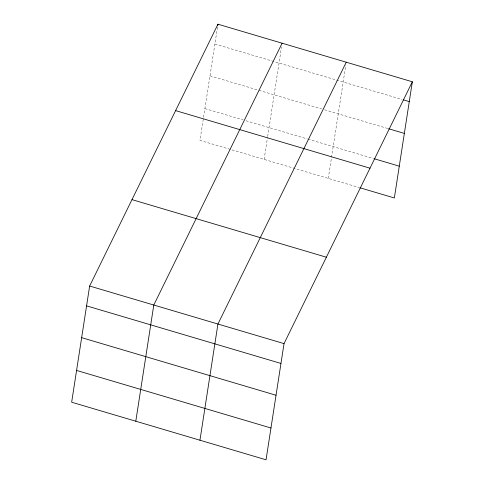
<?xml version="1.0" encoding="UTF-8"?>
<svg xmlns="http://www.w3.org/2000/svg" width="484" height="484" viewBox="0 0 484 484"><rect width="100%" height="100%" fill="white"/><g stroke="black" fill="none" stroke-linecap="round" stroke-linejoin="round"><path stroke-width="0.36" stroke-dasharray="2.42 1.81" d="M217.504 27.14L199.971 140.39L359.158 187.544M264.119 159.393L267.555 137.208M267.67 136.464L281.537 46.875M328.267 178.39L345.8 65.14M214.89 44.032L402.095 99.48M209.965 75.831L258.256 90.133M258.976 90.345L321.685 108.918M324.57 109.777L387.829 128.514M204.895 108.591L243.095 119.905M245.981 120.758L307.243 138.908M307.963 139.12L373.418 158.51"/><path stroke-width="0.73" d="M89.643 286.032L71.656 402.216L266.043 459.8L284.029 343.61L412.344 81.784L217.957 24.2L89.643 286.032L284.029 343.61M135.798 421.219L153.791 305.029L282.105 43.203M217.733 25.67L217.957 24.2M199.946 440.222L217.933 324.032L346.254 62.206M412.344 81.784L394.357 197.968L359.878 187.756M403.529 99.91L409.276 101.61M388.549 128.726L404.352 133.409M374.138 158.722L399.282 166.169M175.613 110.606L370 168.184M131.987 199.626L326.373 257.21M86.569 305.858L280.956 363.442M81.651 337.657L276.037 395.24M76.575 370.423L270.961 428.001"/></g></svg>
